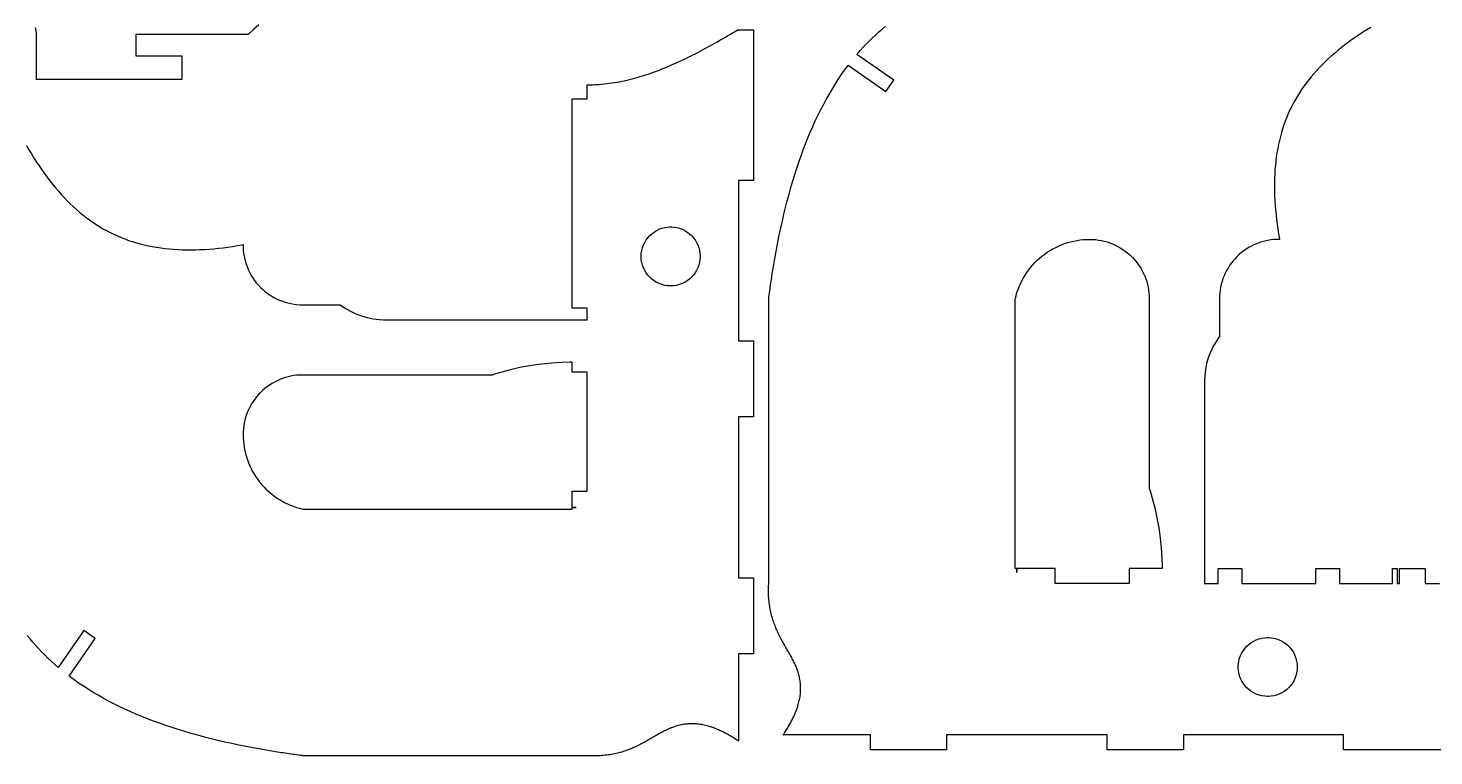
# Model space of a CAD drawing. Extents: x 0 to 673, y 0 to 298.
# Drawn here: x 107 to 294.3, y 0 to 96.9 of the extents above; entities that cross this region are included whole.
import ezdxf

# ---------------------------------------------------------------- set-up
doc = ezdxf.new("R2010")
doc.units = 0
doc.layers.get('0').update_dxf_attribs({"linetype": 'CONTINUOUS'})

msp = doc.modelspace()

# ---------------------------------------------------------------- linework, layer by layer
at = {"color": 0}
for points in [[(137.718, 97.3886), (137.01, 96.7456), (136.289, 96.1036), (136.288, 96.1036), (136.288, 96.1026), (136.287, 96.1026), (136.287, 96.1015), (136.285, 96.1015), (136.285, 96.0996), (136.283, 96.0996), (136.282, 96.0986), (136.282, 96.0986), (136.282, 96.0975), (136.279, 96.0975), (136.279, 96.0956), (136.278, 96.0946), (136.277, 96.0946), (136.277, 96.0925), (136.275, 96.0925), (136.274, 96.0917), (136.273, 96.0906), (136.272, 96.0886), (136.27, 96.0875), (136.268, 96.0875), (136.268, 96.0856), (121.343, 96.0856), (121.343, 93.2356), (127.489, 93.2356), (127.489, 90.0856), (108.108, 90.0856), (108.108, 96.1536), (108.085, 96.2996), (108.064, 96.4446), (108.042, 96.5875), (108.022, 96.7286), (108.003, 96.8696), (107.985, 97.0086)], [(106.775, 81.3088), (107.102, 80.7437), (107.433, 80.189), (107.769, 79.6444), (108.11, 79.1103), (108.456, 78.5865), (108.807, 78.0735), (109.163, 77.571), (109.524, 77.0794), (109.891, 76.5989), (110.262, 76.1293), (110.639, 75.6711), (111.021, 75.2242), (111.408, 74.7888), (111.801, 74.3649), (112.2, 73.9528), (112.604, 73.5524), (113.013, 73.1642), (113.429, 72.7879), (113.85, 72.4239), (114.276, 72.0722), (114.709, 71.7331), (115.148, 71.4064), (115.592, 71.0925), (116.043, 70.7915), (116.5, 70.5035), (116.963, 70.2285), (117.432, 69.9667), (117.907, 69.7182), (118.389, 69.4833), (118.877, 69.2617), (119.372, 69.0533), (119.872, 68.8581), (120.379, 68.6757), (120.892, 68.5061), (121.411, 68.3493), (121.936, 68.2051), (122.467, 68.0733), (123.004, 67.9539), (123.546, 67.8468), (124.095, 67.7518), (124.649, 67.6686), (125.209, 67.5975), (125.774, 67.5381), (126.345, 67.4903), (126.922, 67.454), (127.504, 67.4292), (128.091, 67.4156), (128.684, 67.4132), (129.282, 67.4218), (129.885, 67.4414), (130.494, 67.4717), (131.107, 67.5128), (131.726, 67.5644), (132.349, 67.6265), (132.978, 67.6989), (133.611, 67.7815), (134.249, 67.8743), (134.892, 67.9769), (135.54, 68.0894), (135.546, 68.0906), (135.549, 68.0911), (135.552, 68.0917), (135.555, 68.0922), (135.558, 68.0928), (135.561, 68.0932), (135.567, 68.0943), (135.569, 68.0949), (135.572, 68.0954), (135.575, 68.096), (135.578, 68.0965), (135.581, 68.0969), (135.584, 68.0975), (135.587, 68.0981), (135.59, 68.0986), (135.593, 68.0992), (135.596, 68.0997), (135.599, 68.1001), (135.602, 68.1007), (135.605, 68.1013), (135.608, 68.1018), (135.611, 68.1024), (135.617, 68.1035), (135.62, 68.1039), (135.623, 68.1044), (135.626, 68.105), (135.629, 68.1056), (135.627, 68.0067), (135.634, 67.7096), (135.659, 67.3161), (135.703, 66.9258), (135.767, 66.5394), (135.849, 66.1575), (135.95, 65.7807), (136.069, 65.4097), (136.206, 65.0453), (136.361, 64.6881), (136.533, 64.3386), (136.722, 63.9976), (136.929, 63.6658), (137.152, 63.3439), (137.391, 63.0325), (137.646, 62.7321), (137.848, 62.514), (137.918, 62.4438), (137.987, 62.3733), (138.203, 62.1692), (138.5, 61.9103), (138.809, 61.6674), (139.129, 61.4408), (139.458, 61.2308), (139.797, 61.0375), (140.144, 60.8614), (140.5, 60.7026), (140.862, 60.5614), (141.232, 60.4382), (141.608, 60.3332), (141.989, 60.2465), (142.375, 60.1789), (142.764, 60.13), (143.157, 60.1006), (143.454, 60.0907), (143.553, 60.0907), (148.578, 60.0907), (148.739, 59.9694), (149.24, 59.6321), (149.935, 59.2307), (150.657, 58.8875), (151.403, 58.6039), (152.169, 58.3813), (152.953, 58.2207), (153.749, 58.1233), (154.351, 58.0907), (154.553, 58.0907), (181.478, 58.0907), (181.478, 59.6232), (179.478, 59.6232), (179.478, 87.5042), (181.478, 87.5042), (181.478, 89.3944), (181.493, 89.3944), (181.496, 89.3944), (181.515, 89.3944), (181.518, 89.3946), (181.54, 89.3946), (181.543, 89.3946), (181.553, 89.3946), (181.861, 89.3976), (182.172, 89.4051), (182.485, 89.4174), (182.8, 89.4344), (183.117, 89.4561), (183.436, 89.4826), (183.757, 89.5139), (184.081, 89.55), (184.407, 89.591), (184.736, 89.6371), (185.067, 89.6881), (185.399, 89.7439), (185.735, 89.805), (186.072, 89.871), (186.413, 89.9422), (186.754, 90.0186), (187.1, 90.1003), (187.447, 90.1871), (187.797, 90.2792), (188.149, 90.3767), (188.504, 90.4794), (188.861, 90.5875), (189.221, 90.7013), (189.583, 90.8203), (189.947, 90.945), (190.315, 91.0751), (190.685, 91.2108), (191.057, 91.3522), (191.433, 91.4993), (191.811, 91.6521), (192.114, 91.7779), (192.419, 91.9069), (192.725, 92.0394), (193.033, 92.175), (193.343, 92.3137), (193.654, 92.4557), (193.967, 92.6008), (194.281, 92.749), (194.596, 92.9001), (194.913, 93.0543), (195.229, 93.2115), (195.549, 93.3718), (195.869, 93.5349), (196.192, 93.7008), (196.515, 93.8697), (196.84, 94.0414), (197.167, 94.2158), (197.493, 94.3929), (197.822, 94.5729), (198.151, 94.7554), (198.482, 94.9407), (198.815, 95.1286), (199.149, 95.3192), (199.483, 95.5122), (199.818, 95.7076), (200.156, 95.9057), (200.493, 96.1062), (200.832, 96.3092), (201.172, 96.5144), (201.514, 96.7221), (201.515, 96.7225), (201.515, 96.7228), (201.517, 96.7232), (201.517, 96.7235), (201.518, 96.7247), (201.519, 96.725), (201.521, 96.7261), (201.521, 96.7264), (201.524, 96.7279), (201.525, 96.7283), (201.525, 96.7286), (201.525, 96.729), (201.526, 96.7294), (201.526, 96.7297), (201.529, 96.731), (201.529, 96.7312), (201.531, 96.7324), (201.532, 96.7326), (201.532, 96.7331), (203.628, 96.7331), (203.628, 76.6308), (201.628, 76.6308), (201.628, 55.3022), (203.628, 55.3022), (203.628, 45.1522), (201.628, 45.1522), (201.628, 23.7469), (203.628, 23.7469), (203.628, 13.5969), (201.628, 13.5969), (201.628, 1.97499), (201.511, 2.05328), (201.374, 2.14464), (201.237, 2.2341), (201.101, 2.32178), (200.965, 2.40756), (200.829, 2.49149), (200.694, 2.57357), (200.56, 2.65375), (200.426, 2.73215), (200.292, 2.8086), (200.16, 2.88325), (200.026, 2.95594), (199.894, 3.02686), (199.763, 3.09581), (199.631, 3.16292), (199.5, 3.22814), (199.369, 3.29144), (199.24, 3.35286), (199.111, 3.41237), (198.982, 3.47), (198.853, 3.52576), (198.725, 3.57958), (198.597, 3.63146), (198.471, 3.68147), (198.344, 3.72954), (198.218, 3.77572), (198.092, 3.81993), (197.967, 3.86225), (197.843, 3.90261), (197.718, 3.94108), (197.594, 3.9776), (197.418, 4.02642), (197.243, 4.07118), (197.069, 4.11176), (196.897, 4.14822), (196.725, 4.18056), (196.554, 4.20876), (196.383, 4.23296), (196.215, 4.25315), (196.047, 4.26932), (195.879, 4.28153), (195.712, 4.28982), (195.547, 4.29422), (195.382, 4.29471), (195.218, 4.29139), (195.054, 4.28429), (194.892, 4.27339), (194.731, 4.25874), (194.568, 4.2404), (194.408, 4.21832), (194.247, 4.19265), (194.087, 4.16331), (193.929, 4.13043), (193.769, 4.09392), (193.611, 4.05393), (193.454, 4.01042), (193.296, 3.96343), (193.139, 3.91303), (192.982, 3.85921), (192.825, 3.80203), (192.669, 3.74149), (192.514, 3.67757), (192.367, 3.61442), (192.219, 3.5485), (192.072, 3.48004), (191.925, 3.40913), (191.778, 3.33599), (191.631, 3.26074), (191.482, 3.18349), (191.335, 3.10439), (191.186, 3.0236), (191.036, 2.94129), (190.886, 2.85753), (190.736, 2.77257), (190.585, 2.68653), (190.432, 2.59944), (190.279, 2.51161), (190.125, 2.42312), (189.969, 2.33404), (189.814, 2.24463), (189.657, 2.155), (189.497, 2.06526), (189.337, 1.97558), (189.176, 1.88607), (189.013, 1.79699), (188.849, 1.70833), (188.682, 1.62033), (188.514, 1.53315), (188.343, 1.44689), (188.172, 1.36171), (187.999, 1.27772), (187.822, 1.19515), (187.657, 1.11947), (187.489, 1.04546), (187.318, 0.97331), (187.147, 0.9031), (186.972, 0.83491), (186.796, 0.76888), (186.617, 0.70497), (186.436, 0.64339), (186.253, 0.5842), (186.067, 0.5274), (185.879, 0.47314), (185.689, 0.4215), (185.496, 0.3725), (185.3, 0.32628), (185.101, 0.28288), (184.901, 0.2424), (184.697, 0.20497), (184.492, 0.17057), (184.283, 0.13932), (184.071, 0.11138), (183.857, 0.0867), (183.64, 0.06548), (183.419, 0.04769), (183.197, 0.03347), (182.971, 0.02295), (182.742, 0.01606), (182.51, 0.01308), (182.275, 0.01389), (182.036, 0.01872), (181.796, 0.02756), (181.551, 0.04058), (143.549, 0.04058), (143.543, 0.04118), (143.543, 0.04118), (143.283, 0.07503), (143.024, 0.10932), (142.765, 0.14404), (142.507, 0.17931), (142.249, 0.21495), (141.992, 0.25109), (141.735, 0.28771), (141.479, 0.32476), (141.224, 0.3623), (140.969, 0.40028), (140.717, 0.43875), (140.462, 0.4777), (140.21, 0.51709), (139.958, 0.55691), (139.707, 0.59728), (139.457, 0.63802), (139.207, 0.67931), (138.957, 0.72103), (138.709, 0.76324), (138.461, 0.80588), (138.213, 0.84901), (137.967, 0.89258), (137.721, 0.93663), (137.475, 0.98117), (137.231, 1.0262), (136.987, 1.07167), (136.743, 1.11762), (136.501, 1.16401), (136.258, 1.21088), (136.017, 1.25825), (135.068, 1.45025), (134.129, 1.64953), (133.2, 1.85628), (132.282, 2.07058), (131.375, 2.29243), (130.478, 2.52203), (129.592, 2.75944), (128.717, 3.00472), (127.853, 3.25797), (127, 3.51932), (126.159, 3.7889), (125.329, 4.06668), (124.511, 4.35286), (123.705, 4.64751), (122.91, 4.95068), (122.128, 5.26253), (121.357, 5.58311), (120.599, 5.91249), (119.854, 6.25087), (119.121, 6.59819), (118.4, 6.95469), (117.692, 7.32036), (116.998, 7.69536), (116.316, 8.07975), (115.647, 8.47364), (114.992, 8.87711), (114.35, 9.29025), (113.722, 9.71317), (113.108, 10.1459), (112.507, 10.5887), (112.505, 10.5901), (112.503, 10.5916), (112.501, 10.593), (112.499, 10.5945), (112.497, 10.5959), (112.495, 10.5974), (112.493, 10.5988), (112.492, 10.6003), (112.49, 10.6017), (112.488, 10.6032), (112.486, 10.6047), (112.484, 10.6061), (112.48, 10.609), (112.478, 10.6105), (112.476, 10.6119), (112.474, 10.6133), (112.472, 10.6148), (112.47, 10.6163), (112.468, 10.6177), (112.467, 10.6191), (112.463, 10.6221), (112.461, 10.6235), (112.459, 10.6249), (112.457, 10.6264), (112.455, 10.6278), (112.453, 10.6293), (112.451, 10.6308), (112.449, 10.6322), (112.447, 10.6336), (115.936, 15.6364), (114.419, 16.6947), (111.001, 11.7944), (110.999, 11.7962), (110.997, 11.7981), (110.993, 11.8017), (110.991, 11.8034), (110.987, 11.807), (110.985, 11.8088), (110.98, 11.8124), (110.978, 11.8142), (110.974, 11.8178), (110.972, 11.8196), (110.97, 11.8213), (110.968, 11.8232), (110.966, 11.825), (110.962, 11.8286), (110.959, 11.8303), (110.955, 11.8339), (110.953, 11.8357), (110.949, 11.8393), (110.947, 11.8411), (110.945, 11.8429), (110.943, 11.8447), (110.941, 11.8465), (110.938, 11.8483), (110.49, 12.2394), (110.052, 12.6374), (109.623, 13.0423), (109.203, 13.4539), (108.793, 13.8724), (108.393, 14.2976), (108.001, 14.7297), (107.62, 15.1683), (107.247, 15.6136), (106.884, 16.0656)], [(302.347, 0.8093), (282.246, 0.8093), (282.246, 2.80931), (260.917, 2.80931), (260.917, 0.8093), (250.767, 0.8093), (250.767, 2.80931), (229.361, 2.80931), (229.361, 0.8093), (219.211, 0.8093), (219.211, 2.80931), (207.589, 2.80931), (207.594, 2.81711), (207.597, 2.82096), (207.603, 2.82878), (207.606, 2.83268), (207.608, 2.83653), (207.615, 2.84825), (207.618, 2.85211), (207.626, 2.86382), (207.629, 2.86768), (207.636, 2.87939), (207.639, 2.88325), (207.647, 2.89497), (207.65, 2.89882), (207.657, 2.91054), (207.66, 2.91439), (207.668, 2.92611), (207.758, 3.06342), (207.849, 3.20025), (207.936, 3.33664), (208.022, 3.4726), (208.106, 3.60807), (208.188, 3.74311), (208.268, 3.87765), (208.346, 4.01172), (208.424, 4.14535), (208.497, 4.27849), (208.571, 4.41118), (208.642, 4.5434), (208.71, 4.67518), (208.778, 4.80647), (208.843, 4.93728), (208.906, 5.06765), (208.967, 5.19754), (209.026, 5.32693), (209.085, 5.45589), (209.14, 5.58436), (209.194, 5.71235), (209.246, 5.8399), (209.296, 5.96696), (209.344, 6.09353), (209.39, 6.21967), (209.435, 6.34526), (209.476, 6.47043), (209.517, 6.59511), (209.556, 6.71935), (209.592, 6.8431), (209.64, 7.01915), (209.686, 7.19417), (209.726, 7.36817), (209.763, 7.54107), (209.794, 7.71294), (209.824, 7.8839), (209.847, 8.05382), (209.868, 8.22288), (209.883, 8.391), (209.896, 8.55826), (209.904, 8.72472), (209.908, 8.89035), (209.91, 9.05524), (209.906, 9.21929), (209.899, 9.38271), (209.888, 9.54542), (209.874, 9.70747), (209.854, 9.86893), (209.833, 10.0297), (209.807, 10.19), (209.778, 10.3498), (209.744, 10.509), (209.708, 10.6678), (209.668, 10.8261), (209.625, 10.9839), (209.578, 11.1415), (209.528, 11.2987), (209.474, 11.4555), (209.417, 11.612), (209.356, 11.7683), (209.292, 11.9244), (209.229, 12.0714), (209.163, 12.2184), (209.094, 12.3653), (209.024, 12.5124), (208.95, 12.6597), (208.875, 12.8072), (208.797, 12.9551), (208.719, 13.1033), (208.638, 13.252), (208.556, 13.4013), (208.472, 13.5511), (208.388, 13.7017), (208.301, 13.853), (208.214, 14.0053), (208.126, 14.1582), (208.038, 14.3124), (207.949, 14.4675), (207.858, 14.6238), (207.769, 14.7813), (207.679, 14.9401), (207.59, 15.1003), (207.5, 15.2619), (207.411, 15.425), (207.322, 15.5897), (207.235, 15.756), (207.147, 15.9242), (207.061, 16.094), (206.976, 16.2658), (206.892, 16.4396), (206.81, 16.6154), (206.733, 16.7813), (206.66, 16.949), (206.587, 17.1189), (206.518, 17.291), (206.449, 17.4651), (206.383, 17.6417), (206.319, 17.8203), (206.258, 18.0012), (206.199, 18.1846), (206.142, 18.3703), (206.087, 18.5585), (206.036, 18.749), (205.987, 18.9421), (205.94, 19.1376), (205.897, 19.3358), (205.857, 19.5365), (205.819, 19.7399), (205.785, 19.946), (205.754, 20.1547), (205.726, 20.3664), (205.701, 20.5807), (205.679, 20.7979), (205.663, 21.0179), (205.647, 21.241), (205.638, 21.4669), (205.631, 21.6958), (205.628, 21.9278), (205.628, 22.1628), (205.633, 22.401), (205.642, 22.6422), (205.656, 22.8867), (205.656, 60.8892), (205.656, 60.894), (205.689, 61.1543), (205.724, 61.4139), (205.758, 61.6729), (205.793, 61.9312), (205.829, 62.189), (205.865, 62.446), (205.901, 62.7024), (205.939, 62.9582), (205.976, 63.2133), (206.015, 63.4678), (206.053, 63.7215), (206.092, 63.9747), (206.132, 64.2272), (206.171, 64.4792), (206.211, 64.7304), (206.253, 64.981), (206.293, 65.231), (206.335, 65.4801), (206.378, 65.7289), (206.421, 65.9768), (206.464, 66.2242), (206.507, 66.4708), (206.551, 66.7168), (206.596, 66.9622), (206.64, 67.2069), (206.686, 67.451), (206.732, 67.6943), (206.778, 67.9371), (206.825, 68.1792), (206.872, 68.4207), (207.065, 69.3699), (207.264, 70.3088), (207.471, 71.2374), (207.685, 72.1556), (207.907, 73.0631), (208.136, 73.9599), (208.374, 74.8458), (208.619, 75.7208), (208.872, 76.5847), (209.133, 77.4374), (209.403, 78.2786), (209.681, 79.1083), (209.967, 79.9265), (210.263, 80.7329), (210.565, 81.5274), (210.876, 82.3099), (211.197, 83.0803), (211.526, 83.8383), (211.865, 84.5839), (212.212, 85.3171), (212.569, 86.0375), (212.935, 86.7453), (213.31, 87.44), (213.694, 88.1217), (214.087, 88.7903), (214.492, 89.4454), (214.904, 90.0872), (215.328, 90.7156), (215.76, 91.33), (216.203, 91.9307), (216.204, 91.9326), (216.206, 91.9346), (216.207, 91.9365), (216.208, 91.9385), (216.21, 91.9403), (216.211, 91.9422), (216.215, 91.9461), (216.217, 91.9481), (216.218, 91.9499), (216.219, 91.9519), (216.221, 91.9537), (216.222, 91.9557), (216.224, 91.9576), (216.225, 91.9596), (216.226, 91.9615), (216.228, 91.9633), (216.229, 91.9653), (216.231, 91.9672), (216.232, 91.9692), (216.233, 91.9711), (216.235, 91.9731), (216.236, 91.975), (216.237, 91.9769), (216.24, 91.9807), (216.242, 91.9826), (216.243, 91.9846), (216.244, 91.9865), (216.247, 91.9883), (216.249, 91.9903), (221.251, 88.5015), (222.31, 90.019), (217.408, 93.4363), (217.462, 93.4992), (217.462, 93.4992), (217.854, 93.9474), (218.251, 94.386), (218.657, 94.815), (219.068, 95.2344), (219.487, 95.6444), (219.913, 96.045), (220.344, 96.4363), (220.783, 96.8181), (221.228, 97.1907)], [(285.858, 97.0379), (285.331, 96.7135), (284.813, 96.3844), (284.304, 96.0508), (283.807, 95.7126), (283.318, 95.3697), (282.84, 95.0221), (282.372, 94.6696), (281.915, 94.3122), (281.468, 93.95), (281.031, 93.5828), (280.606, 93.2107), (280.19, 92.8335), (279.786, 92.4511), (279.392, 92.0635), (279.01, 91.6707), (278.639, 91.2726), (278.279, 90.8693), (277.932, 90.4606), (277.594, 90.0464), (277.269, 89.6267), (276.957, 89.2014), (276.656, 88.7706), (276.367, 88.334), (276.09, 87.8918), (275.825, 87.4439), (275.572, 86.99), (275.332, 86.5304), (275.097, 86.0486), (274.876, 85.5606), (274.668, 85.0661), (274.472, 84.5654), (274.29, 84.0586), (274.121, 83.5457), (273.964, 83.0268), (273.819, 82.5018), (273.688, 81.9707), (273.568, 81.4339), (273.461, 80.8912), (273.367, 80.3428), (273.283, 79.7886), (273.213, 79.2286), (273.153, 78.6632), (273.104, 78.0922), (273.068, 77.5157), (273.043, 76.9336), (273.031, 76.3463), (273.028, 75.7535), (273.036, 75.1556), (273.056, 74.5524), (273.086, 73.9439), (273.128, 73.3304), (273.179, 72.7119), (273.24, 72.0883), (273.314, 71.4599), (273.396, 70.8265), (273.489, 70.1883), (273.592, 69.5454), (273.704, 68.8978), (273.704, 68.8949), (273.706, 68.8918), (273.706, 68.8889), (273.707, 68.8829), (273.707, 68.88), (273.707, 68.8769), (273.708, 68.874), (273.71, 68.8681), (273.71, 68.8651), (273.71, 68.8622), (273.711, 68.8593), (273.711, 68.8562), (273.713, 68.8533), (273.713, 68.8504), (273.713, 68.8474), (273.714, 68.8444), (273.714, 68.8415), (273.714, 68.8386), (273.715, 68.8326), (273.717, 68.8296), (273.717, 68.8267), (273.717, 68.8238), (273.718, 68.8178), (273.719, 68.8149), (273.719, 68.8118), (273.719, 68.8089), (273.621, 68.81), (273.324, 68.8036), (272.931, 68.7785), (272.54, 68.7342), (272.154, 68.6707), (271.772, 68.5886), (271.394, 68.4878), (271.024, 68.3687), (270.66, 68.2317), (270.303, 68.0769), (269.953, 67.9047), (269.612, 67.7153), (269.281, 67.509), (268.958, 67.286), (268.647, 67.0467), (268.346, 66.7913), (268.129, 66.5896), (268.058, 66.5199), (267.987, 66.4504), (267.783, 66.2346), (267.525, 65.9372), (267.282, 65.6285), (267.056, 65.309), (266.844, 64.9797), (266.651, 64.6408), (266.476, 64.2935), (266.317, 63.9379), (266.176, 63.5751), (266.053, 63.2056), (265.947, 62.8299), (265.861, 62.4489), (265.793, 62.0632), (265.744, 61.6735), (265.715, 61.2803), (265.706, 60.9833), (265.706, 60.8844), (265.706, 55.8593), (265.583, 55.6986), (265.246, 55.1968), (264.844, 54.5028), (264.501, 53.7808), (264.218, 53.0349), (263.996, 52.2685), (263.835, 51.4854), (263.737, 50.6896), (263.706, 50.0857), (263.706, 49.8844), (263.706, 22.9593), (265.556, 22.9593), (265.556, 24.9593), (268.706, 24.9593), (268.706, 22.9593), (278.556, 22.9593), (278.556, 24.9593), (281.706, 24.9593), (281.706, 22.9593), (288.747, 22.9593), (288.747, 24.9593), (289.362, 24.9593), (289.362, 22.9593), (289.689, 22.9593), (289.689, 24.9593), (293.092, 24.9593), (293.092, 22.9593), (295.008, 22.9593)]]:
    msp.add_lwpolyline(points, dxfattribs=at)
for points in [[(196.514, 66.5301), (196.514, 66.4299), (196.493, 66.1288), (196.433, 65.739), (196.336, 65.3629), (196.204, 65.0024), (196.039, 64.6592), (195.843, 64.3356), (195.617, 64.0335), (195.364, 63.7547), (195.085, 63.5014), (194.783, 63.2754), (194.46, 63.0789), (194.117, 62.9136), (193.756, 62.7815), (193.379, 62.6849), (192.989, 62.6254), (192.689, 62.6051), (192.589, 62.6051), (192.487, 62.6051), (192.188, 62.6254), (191.797, 62.6849), (191.421, 62.7815), (191.06, 62.9136), (190.717, 63.0789), (190.393, 63.2754), (190.092, 63.5014), (189.813, 63.7547), (189.56, 64.0335), (189.333, 64.3356), (189.138, 64.6592), (188.972, 65.0024), (188.84, 65.3629), (188.743, 65.739), (188.683, 66.1288), (188.664, 66.4299), (188.664, 66.5301), (188.664, 66.6304), (188.683, 66.9314), (188.743, 67.3212), (188.84, 67.6974), (188.972, 68.0579), (189.138, 68.401), (189.333, 68.7246), (189.56, 69.0268), (189.813, 69.3056), (190.092, 69.5588), (190.393, 69.7847), (190.717, 69.9814), (191.06, 70.1467), (191.421, 70.2786), (191.797, 70.3754), (192.188, 70.4349), (192.487, 70.4551), (192.589, 70.4551), (192.689, 70.4551), (192.989, 70.4349), (193.379, 70.3754), (193.756, 70.2786), (194.117, 70.1467), (194.46, 69.9814), (194.783, 69.7847), (195.085, 69.5588), (195.364, 69.3056), (195.617, 69.0268), (195.843, 68.7246), (196.039, 68.401), (196.204, 68.0579), (196.336, 67.6974), (196.433, 67.3212), (196.493, 66.9314), (196.514, 66.6304), (196.514, 66.5301)], [(238.506, 24.9593), (238.506, 60.876), (238.529, 60.9814), (238.61, 61.2954), (238.731, 61.7087), (238.869, 62.1156), (239.024, 62.5151), (239.196, 62.9072), (239.383, 63.2913), (239.586, 63.6667), (239.806, 64.0332), (240.039, 64.3901), (240.289, 64.7372), (240.551, 65.0736), (240.829, 65.3993), (241.121, 65.7135), (241.426, 66.0157), (241.746, 66.3054), (241.993, 66.5149), (242.076, 66.5824), (242.161, 66.6499), (242.421, 66.845), (242.774, 67.0921), (243.135, 67.3232), (243.506, 67.5386), (243.885, 67.7378), (244.271, 67.9206), (244.664, 68.0869), (245.064, 68.2365), (245.469, 68.3693), (245.881, 68.4849), (246.297, 68.5833), (246.717, 68.6642), (247.14, 68.7275), (247.568, 68.7729), (247.999, 68.8003), (248.322, 68.8094), (248.431, 68.8094), (248.528, 68.8094), (248.824, 68.7997), (249.214, 68.7707), (249.6, 68.7226), (249.983, 68.6557), (250.361, 68.5704), (250.735, 68.4668), (251.103, 68.3454), (251.463, 68.2061), (251.817, 68.0496), (252.161, 67.8758), (252.499, 67.6851), (252.826, 67.4779), (253.144, 67.2543), (253.453, 67.0147), (253.749, 66.7592), (253.964, 66.5578), (254.033, 66.4882), (254.103, 66.4187), (254.304, 66.2035), (254.56, 65.9069), (254.8, 65.5993), (255.024, 65.2813), (255.231, 64.9533), (255.421, 64.6163), (255.596, 64.2707), (255.751, 63.9172), (255.89, 63.5565), (256.013, 63.1893), (256.117, 62.8161), (256.201, 62.4378), (256.268, 62.0547), (256.317, 61.6676), (256.346, 61.2774), (256.356, 60.9826), (256.356, 60.8844), (256.356, 35.6451), (256.46, 35.3219), (256.749, 34.3438), (257.092, 33.0296), (257.383, 31.704), (257.624, 30.3686), (257.813, 29.025), (257.949, 27.6746), (258.032, 26.3189), (258.063, 25.2993), (258.064, 24.9593), (253.668, 24.9593), (253.668, 22.9593), (243.818, 22.9593), (243.818, 24.9593), (238.506, 24.9593)], [(179.478, 33.0982), (180.006, 33.0982), (179.961, 33.0978), (179.522, 33.0958), (179.478, 33.096), (179.478, 35.2907), (181.478, 35.2907), (181.478, 51.1407), (179.478, 51.1407), (179.478, 52.4489), (179.139, 52.4476), (178.119, 52.4178), (176.763, 52.334), (175.413, 52.1979), (174.069, 52.0097), (172.733, 51.7696), (171.408, 51.4779), (170.094, 51.1349), (169.115, 50.8456), (168.793, 50.7407), (143.553, 50.7407), (143.456, 50.7407), (143.16, 50.731), (142.769, 50.7019), (142.383, 50.6539), (142, 50.5871), (141.621, 50.5017), (141.249, 50.3981), (140.881, 50.2767), (140.521, 50.1374), (140.167, 49.9808), (139.821, 49.8071), (139.485, 49.6164), (139.157, 49.4092), (138.838, 49.1856), (138.531, 48.946), (138.234, 48.6904), (138.019, 48.489), (137.949, 48.4194), (137.88, 48.35), (137.678, 48.1347), (137.423, 47.8382), (137.183, 47.5306), (136.96, 47.2125), (136.752, 46.8846), (136.562, 46.5475), (136.388, 46.2019), (136.231, 45.8485), (136.092, 45.4878), (135.971, 45.1206), (135.867, 44.7474), (135.782, 44.369), (135.715, 43.986), (135.667, 43.599), (135.638, 43.2086), (135.628, 42.9139), (135.628, 42.8157), (135.628, 42.7076), (135.637, 42.3836), (135.665, 41.9537), (135.71, 41.5265), (135.773, 41.1025), (135.854, 40.6824), (135.953, 40.2664), (136.068, 39.8553), (136.201, 39.4496), (136.351, 39.0499), (136.517, 38.6565), (136.7, 38.2703), (136.899, 37.8915), (137.114, 37.5208), (137.346, 37.1587), (137.593, 36.8058), (137.788, 36.5469), (137.855, 36.4626), (137.923, 36.3782), (138.132, 36.1308), (138.422, 35.8122), (138.724, 35.5068), (139.039, 35.2151), (139.364, 34.9374), (139.7, 34.6739), (140.047, 34.4251), (140.404, 34.191), (140.771, 33.9722), (141.146, 33.7689), (141.531, 33.5813), (141.922, 33.4097), (142.322, 33.2546), (142.729, 33.1163), (143.142, 32.9949), (143.456, 32.9144), (143.561, 32.8907), (179.478, 32.8907), (179.478, 33.0982)], [(238.713, 24.4324), (238.713, 24.4764), (238.71, 24.9154), (238.71, 24.9593), (238.713, 24.9593), (238.713, 24.4324)], [(272.144, 7.92437), (272.044, 7.92437), (271.743, 7.94467), (271.353, 8.00413), (270.978, 8.10086), (270.617, 8.23286), (270.274, 8.39811), (269.95, 8.59472), (269.647, 8.82069), (269.369, 9.074), (269.115, 9.35275), (268.89, 9.65489), (268.693, 9.97851), (268.528, 10.3216), (268.396, 10.6822), (268.299, 11.0584), (268.24, 11.4481), (268.219, 11.7491), (268.219, 11.8494), (268.219, 11.9498), (268.24, 12.2507), (268.299, 12.6405), (268.396, 13.0166), (268.528, 13.3772), (268.693, 13.7203), (268.89, 14.0439), (269.115, 14.3461), (269.369, 14.6249), (269.647, 14.8782), (269.95, 15.1042), (270.274, 15.3007), (270.617, 15.466), (270.978, 15.5979), (271.353, 15.6947), (271.743, 15.7542), (272.044, 15.7744), (272.144, 15.7744), (272.244, 15.7744), (272.546, 15.7542), (272.936, 15.6947), (273.311, 15.5979), (273.672, 15.466), (274.015, 15.3007), (274.339, 15.1042), (274.642, 14.8782), (274.919, 14.6249), (275.174, 14.3461), (275.399, 14.0439), (275.596, 13.7203), (275.761, 13.3772), (275.893, 13.0166), (275.99, 12.6405), (276.049, 12.2507), (276.069, 11.9498), (276.069, 11.8494), (276.069, 11.7491), (276.049, 11.4481), (275.99, 11.0584), (275.893, 10.6822), (275.761, 10.3216), (275.596, 9.97851), (275.399, 9.65489), (275.174, 9.35275), (274.919, 9.074), (274.642, 8.82069), (274.339, 8.59472), (274.015, 8.39811), (273.672, 8.23286), (273.311, 8.10086), (272.936, 8.00413), (272.546, 7.94467), (272.244, 7.92437), (272.144, 7.92437)]]:
    msp.add_lwpolyline(points, close=True, dxfattribs=at)

doc.saveas('drawing.dxf')
